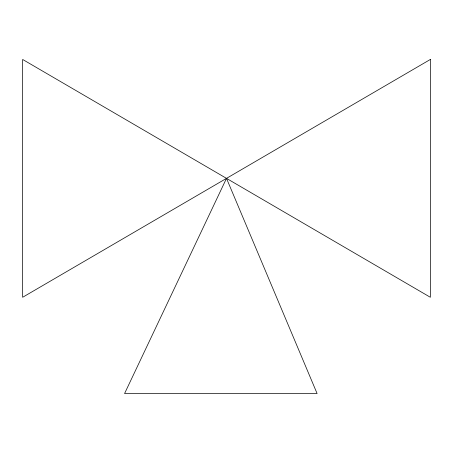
<?xml version="1.0" encoding="UTF-8"?>
<svg xmlns="http://www.w3.org/2000/svg" width="453" height="453" viewBox="0 0 453 453"><rect width="100%" height="100%" fill="white"/><g stroke="black" fill="none" stroke-linecap="round" stroke-linejoin="round"><path stroke-width="0.68" d="M226.5 178.369L124.575 393.544L317.1 393.544L226.5 178.369M430.35 59.456L22.65 297.281L22.65 59.456L430.35 297.281L430.35 59.456"/></g></svg>
